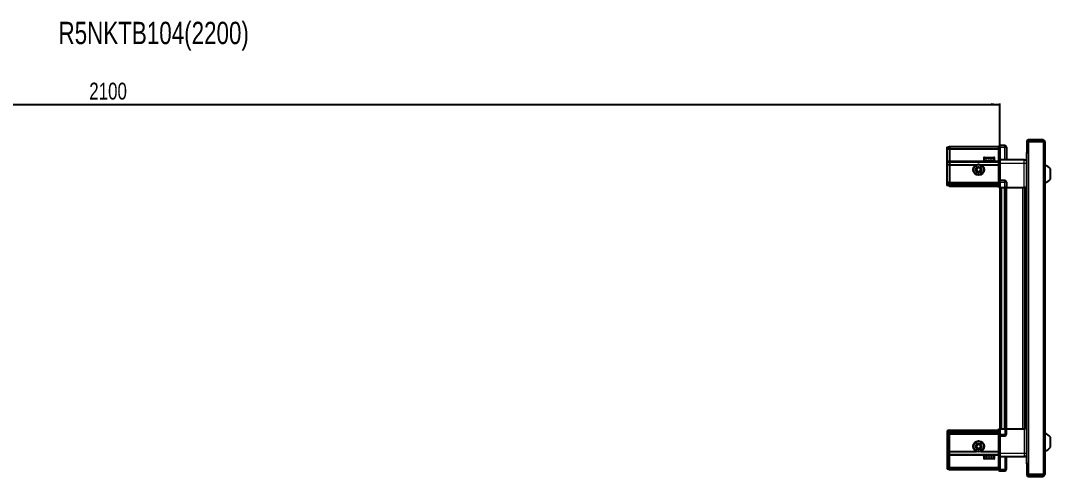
# Model space of a CAD drawing. Header units: millimetres. Extents: x 1415 to 6129, y -1419 to 1517.
# Drawn here: x 3748 to 4969, y 977 to 1517 of the extents above; entities that cross this region are included whole.
import ezdxf

# ---------------------------------------------------------------- set-up
doc = ezdxf.new("R2010")
doc.units = ezdxf.units.MM
doc.layers.add('FORMAT', color=7, linetype='Continuous')
doc.styles.add('SLDTEXTSTYLE0', font='TXT', dxfattribs={"width": 0.75})
doc.dimstyles.new('SLDDIMSTYLE0', dxfattribs={"dimtxt": 20, "dimasz": 10, "dimexe": 0, "dimexo": 0.0625, "dimgap": 5, "dimtad": 2, "dimdec": 1, "dimrnd": 1e-09, "dimzin": 12, "dimdsep": 46, "dimtxsty": 'SLDTEXTSTYLE0', "dimsah": 1, "dimcen": 0.09, "dimadec": 0, "dimazin": 3, "dimtfac": 1, "dimtofl": 0, "dimtmove": 0, "dimatfit": 3, "dimfxl": 0, "dimfrac": 2, "dimtolj": 1, "dimtzin": 12, "dimarcsym": 0})

# ---------------------------------------------------------------- blocks, each defined once
blk = doc.blocks.new('_D_5')
at = {"layer": 'FORMAT'}
for p, q in [((2809.3, 1319.3), (2809.3, 1418.8)), ((2809.3, 1417.8), (4909.3, 1417.8)), ((4909.3, 1319.3), (4909.3, 1418.8))]:
    blk.add_line(p, q, dxfattribs=at)
for points in [[(2809.3, 1417.8), (2819.3, 1416.3), (2819.3, 1419.4)], [(4909.3, 1417.8), (4899.3, 1419.4), (4899.3, 1416.3)]]:
    blk.add_solid(points, dxfattribs=at)
at = {"layer": 'FORMAT', "insert": (3829.7, 1443.6), "char_height": 20, "attachment_point": 1, "style": 'SLDTEXTSTYLE0'}
blk.add_mtext('2100', dxfattribs=at)

msp = doc.modelspace()

# ---------------------------------------------------------------- linework, layer by layer
at = {"color": 7, "linetype": 'Continuous', "lineweight": 25}
for p, q in [((4846.63, 1367.02), (4849.63, 1367.82)), ((4849.63, 1367.82), (4849.63, 1365.32)), ((4849.63, 1367.82), (4907.93, 1367.82)), ((4908.79, 1369.32), (4907.93, 1368.82)), ((4908.79, 1369.32), (4907.93, 1368.82)), ((4907.93, 1368.82), (4907.93, 1367.32)), ((4909.13, 1369.32), (4908.79, 1369.32)), ((4909.13, 1369.32), (4908.79, 1369.32)), ((4909.13, 1369.32), (4909.13, 1369.32)), ((4909.13, 1367.32), (4909.13, 1369.32)), ((4909.13, 1369.32), (4915.13, 1369.32)), ((4941.13, 1373.72), (4941.13, 1361.32)), ((4942.63, 1373.72), (4942.63, 1361.32)), ((4943.13, 1360.82), (4943.13, 1373.72)), ((4943.13, 1373.72), (4960.53, 1373.72)), ((4960.53, 1375.82), (4943.23, 1375.82)), ((4960.53, 1374.32), (4943.23, 1374.32)), ((4960.53, 1374.32), (4960.53, 1375.82)), ((4960.53, 1373.72), (4962.63, 1373.72)), ((4962.63, 1373.72), (4962.63, 978.92)), ((4846.63, 1365.17), (4846.63, 1367.02)), ((4846.63, 1365.17), (4849.63, 1365.32)), ((4846.63, 1350.82), (4846.63, 1365.17)), ((4849.63, 1365.32), (4849.63, 1350.82)), ((4849.63, 1365.32), (4907.93, 1365.32)), ((4907.93, 1352.52), (4907.93, 1367.32)), ((4909.13, 1367.32), (4909.13, 1352.52)), ((4917.13, 1367.32), (4917.13, 1352.32)), ((4941.03, 1360.82), (4941.03, 991.82)), ((4941.03, 1360.82), (4943.13, 1360.82)), ((4941.13, 1361.32), (4942.63, 1361.32)), ((4846.63, 1349.02), (4846.63, 1350.82)), ((4846.63, 1349.02), (4849.63, 1349.82)), ((4846.63, 1345.99), (4846.63, 1349.02)), ((4849.63, 1346.32), (4846.63, 1345.99)), ((4846.63, 1325.82), (4846.63, 1345.99)), ((4849.63, 1350.82), (4849.63, 1349.82)), ((4849.63, 1349.82), (4849.63, 1346.32)), ((4849.63, 1349.82), (4907.93, 1349.82)), ((4849.63, 1346.32), (4849.63, 1325.82)), ((4849.63, 1346.32), (4881.63, 1346.32)), ((4886.63, 1346.32), (4907.93, 1346.32)), ((4890.13, 1354.22), (4890.13, 1351.32)), ((4890.13, 1351.32), (4890.16, 1351.32)), ((4890.28, 1351.82), (4890.16, 1351.82)), ((4890.16, 1351.82), (4890.16, 1351.32)), ((4890.16, 1351.32), (4890.28, 1351.32)), ((4890.28, 1351.82), (4890.28, 1351.32)), ((4890.28, 1351.32), (4890.69, 1351.32)), ((4891.03, 1351.82), (4890.69, 1351.82)), ((4890.69, 1351.82), (4890.69, 1351.32)), ((4890.69, 1351.32), (4891.03, 1351.32)), ((4890.93, 1355.02), (4902.33, 1355.02)), ((4891.03, 1351.82), (4891.03, 1351.32)), ((4891.03, 1351.32), (4891.8, 1351.32)), ((4892.33, 1351.82), (4891.8, 1351.82)), ((4891.8, 1351.82), (4891.8, 1351.32)), ((4891.8, 1351.32), (4892.33, 1351.32)), ((4892.23, 1351.32), (4892.23, 1351.22)), ((4892.23, 1351.22), (4901.03, 1351.22)), ((4892.33, 1351.82), (4892.33, 1351.32)), ((4892.33, 1351.32), (4893.39, 1351.32)), ((4892.63, 1350.82), (4892.63, 1349.82)), ((4894.05, 1351.82), (4893.39, 1351.82)), ((4893.39, 1351.82), (4893.39, 1351.32)), ((4893.39, 1351.32), (4894.05, 1351.32)), ((4894.05, 1351.82), (4894.05, 1351.32)), ((4894.05, 1351.32), (4895.29, 1351.32)), ((4896.02, 1351.82), (4895.29, 1351.82)), ((4895.29, 1351.82), (4895.29, 1351.32)), ((4895.29, 1351.32), (4895.72, 1351.32)), ((4895.72, 1351.82), (4895.72, 1351.32)), ((4896.02, 1351.82), (4896.02, 1351.32)), ((4896.02, 1351.32), (4897.32, 1351.32)), ((4898.05, 1351.82), (4897.32, 1351.82)), ((4897.32, 1351.82), (4897.32, 1351.32)), ((4897.59, 1351.82), (4897.59, 1351.32)), ((4897.59, 1351.32), (4898.05, 1351.32)), ((4898.05, 1351.82), (4898.05, 1351.32)), ((4898.05, 1351.32), (4899.28, 1351.32)), ((4899.94, 1351.82), (4899.28, 1351.82)), ((4899.28, 1351.82), (4899.28, 1351.32)), ((4899.28, 1351.32), (4899.94, 1351.32)), ((4899.94, 1351.82), (4899.94, 1351.32)), ((4899.94, 1351.32), (4900.98, 1351.32)), ((4900.63, 1349.82), (4900.63, 1350.82)), ((4901.5, 1351.82), (4900.98, 1351.82)), ((4900.98, 1351.82), (4900.98, 1351.32)), ((4900.98, 1351.32), (4901.5, 1351.32)), ((4901.03, 1351.22), (4901.03, 1351.32)), ((4901.5, 1351.82), (4901.5, 1351.32)), ((4901.5, 1351.32), (4902.26, 1351.32)), ((4902.59, 1351.82), (4902.26, 1351.82)), ((4902.26, 1351.82), (4902.26, 1351.32)), ((4902.26, 1351.32), (4902.59, 1351.32)), ((4902.59, 1351.82), (4902.59, 1351.32)), ((4902.59, 1351.32), (4902.99, 1351.32)), ((4903.1, 1351.82), (4902.99, 1351.82)), ((4902.99, 1351.82), (4902.99, 1351.32)), ((4902.99, 1351.32), (4903.1, 1351.32)), ((4903.1, 1351.82), (4903.1, 1351.32)), ((4903.1, 1351.32), (4903.13, 1351.32)), ((4903.13, 1351.32), (4903.13, 1354.22)), ((4907.93, 1352.32), (4907.93, 1352.52)), ((4909.13, 1352.32), (4907.93, 1352.32)), ((4907.93, 1348.32), (4907.93, 1352.32)), ((4907.93, 1328.02), (4907.93, 1348.32)), ((4909.13, 1352.52), (4909.13, 1352.32)), ((4909.13, 1352.32), (4909.13, 1348.32)), ((4909.13, 1352.32), (4938.13, 1352.32)), ((4909.13, 1348.32), (4909.13, 1328.02)), ((4969.23, 1329.32), (4969.23, 1341.32)), ((4846.63, 1324.02), (4846.63, 1325.82)), ((4849.63, 1324.82), (4846.63, 1324.02)), ((4846.63, 1323.28), (4846.63, 1324.02)), ((4849.63, 1323.82), (4846.63, 1323.28)), ((4846.63, 1322.78), (4846.63, 1323.28)), ((4846.63, 1321.63), (4846.63, 1322.78)), ((4849.63, 1322.32), (4846.63, 1322.78)), ((4849.63, 1320.82), (4846.63, 1321.63)), ((4849.63, 1325.82), (4849.63, 1324.82)), ((4849.63, 1324.82), (4849.63, 1323.82)), ((4849.63, 1324.82), (4907.93, 1324.82)), ((4849.63, 1323.82), (4849.63, 1322.32)), ((4849.63, 1323.82), (4907.93, 1323.82)), ((4849.63, 1322.32), (4907.93, 1322.32)), ((4849.63, 1322.32), (4849.63, 1320.82)), ((4849.63, 1320.82), (4907.93, 1320.82)), ((4907.93, 1327.82), (4907.93, 1328.02)), ((4909.13, 1327.82), (4907.93, 1327.82)), ((4907.93, 1327.82), (4907.93, 1327.15)), ((4907.93, 1319.32), (4907.93, 1327.15)), ((4908.79, 1319.32), (4907.93, 1319.32)), ((4908.79, 1325.82), (4908.79, 1319.32)), ((4909.13, 1319.32), (4908.79, 1319.32)), ((4909.13, 1328.02), (4909.13, 1327.82)), ((4909.13, 1325.82), (4909.13, 1327.82)), ((4909.13, 1327.82), (4915.13, 1327.82)), ((4909.13, 1325.82), (4909.13, 1327.82)), ((4909.13, 1325.82), (4909.13, 1319.32)), ((4909.13, 1319.32), (4915.13, 1319.32)), ((4909.28, 1319.32), (4909.28, 1033.32)), ((4917.13, 1319.32), (4915.13, 1319.32)), ((4916.48, 1319.32), (4916.48, 1033.32)), ((4917.13, 1325.82), (4917.13, 1319.32)), ((4917.13, 1319.32), (4938.13, 1319.32)), ((4939.15, 1033.32), (4939.15, 1319.32)), ((4939.18, 1033.32), (4939.18, 1319.32)), ((4940.98, 1319.32), (4940.98, 1033.32)), ((4849.63, 1031.82), (4846.63, 1031.02)), ((4846.63, 1031.02), (4846.63, 1029.87)), ((4849.63, 1030.32), (4846.63, 1029.87)), ((4846.63, 1029.87), (4846.63, 1029.37)), ((4849.63, 1028.82), (4846.63, 1029.37)), ((4846.63, 1029.37), (4846.63, 1028.63)), ((4849.63, 1027.82), (4846.63, 1028.63)), ((4846.63, 1028.63), (4846.63, 1026.82)), ((4846.63, 1026.82), (4846.63, 1006.66)), ((4849.63, 1030.32), (4849.63, 1031.82)), ((4849.63, 1031.82), (4907.93, 1031.82)), ((4849.63, 1028.82), (4849.63, 1030.32)), ((4849.63, 1030.32), (4907.93, 1030.32)), ((4849.63, 1028.82), (4907.93, 1028.82)), ((4849.63, 1027.82), (4849.63, 1028.82)), ((4849.63, 1027.82), (4907.93, 1027.82)), ((4849.63, 1026.82), (4849.63, 1027.82)), ((4849.63, 1006.32), (4849.63, 1026.82)), ((4907.93, 1025.5), (4907.93, 1033.32)), ((4907.93, 1033.32), (4908.79, 1033.32)), ((4908.79, 1033.32), (4908.79, 1033.32)), ((4908.79, 1033.32), (4908.79, 1026.82)), ((4909.13, 1033.32), (4908.79, 1033.32)), ((4909.13, 1033.32), (4909.13, 1026.82)), ((4909.13, 1033.32), (4909.13, 1033.32)), ((4909.13, 1033.32), (4909.13, 1026.82)), ((4909.13, 1033.32), (4915.13, 1033.32)), ((4909.13, 1024.82), (4909.13, 1026.82)), ((4917.13, 1033.32), (4915.13, 1033.32)), ((4917.13, 1026.82), (4917.13, 1033.32)), ((4917.13, 1033.32), (4938.13, 1033.32)), ((4907.93, 1025.5), (4907.93, 1024.82)), ((4909.13, 1024.82), (4907.93, 1024.82)), ((4907.93, 1024.62), (4907.93, 1024.82)), ((4907.93, 1004.32), (4907.93, 1024.62)), ((4909.13, 1024.82), (4909.13, 1024.62)), ((4909.13, 1024.82), (4915.13, 1024.82)), ((4909.13, 1024.62), (4909.13, 1004.32)), ((4969.23, 1011.32), (4969.23, 1023.32)), ((4849.63, 1006.32), (4846.63, 1006.66)), ((4846.63, 1006.66), (4846.63, 1003.63)), ((4846.63, 1003.63), (4849.63, 1002.82)), ((4846.63, 1003.63), (4846.63, 1001.82)), ((4846.63, 1001.82), (4846.63, 987.48)), ((4849.63, 1006.32), (4881.63, 1006.32)), ((4849.63, 1002.82), (4849.63, 1006.32)), ((4849.63, 1002.82), (4907.93, 1002.82)), ((4849.63, 1001.82), (4849.63, 1002.82)), ((4849.63, 987.32), (4849.63, 1001.82)), ((4886.63, 1006.32), (4907.93, 1006.32)), ((4890.13, 1001.32), (4890.13, 998.42)), ((4890.14, 1001.32), (4890.13, 1001.32)), ((4890.14, 1000.82), (4890.14, 1001.32)), ((4890.24, 1001.32), (4890.14, 1001.32)), ((4890.24, 1000.82), (4890.24, 1001.32)), ((4890.61, 1001.32), (4890.24, 1001.32)), ((4890.61, 1000.82), (4890.61, 1001.32)), ((4890.93, 1001.32), (4890.61, 1001.32)), ((4890.93, 1000.82), (4890.93, 1001.32)), ((4891.67, 1001.32), (4890.93, 1001.32)), ((4891.67, 1000.82), (4891.67, 1001.32)), ((4892.18, 1001.32), (4891.67, 1001.32)), ((4892.18, 1000.82), (4892.18, 1001.32)), ((4893.21, 1001.32), (4892.18, 1001.32)), ((4892.23, 1001.42), (4892.23, 1001.32)), ((4901.03, 1001.42), (4892.23, 1001.42)), ((4892.63, 1002.82), (4892.63, 1001.82)), ((4893.21, 1000.82), (4893.21, 1001.32)), ((4893.86, 1001.32), (4893.21, 1001.32)), ((4893.86, 1000.82), (4893.86, 1001.32)), ((4895.09, 1001.32), (4893.86, 1001.32)), ((4895.09, 1000.82), (4895.09, 1001.32)), ((4895.59, 1001.32), (4895.09, 1001.32)), ((4895.59, 1000.82), (4895.59, 1001.32)), ((4895.82, 1000.82), (4895.82, 1001.32)), ((4897.12, 1001.32), (4895.82, 1001.32)), ((4897.12, 1000.82), (4897.12, 1001.32)), ((4897.45, 1000.82), (4897.45, 1001.32)), ((4897.85, 1001.32), (4897.45, 1001.32)), ((4897.85, 1000.82), (4897.85, 1001.32)), ((4899.1, 1001.32), (4897.85, 1001.32)), ((4899.1, 1000.82), (4899.1, 1001.32)), ((4899.76, 1001.32), (4899.1, 1001.32)), ((4899.76, 1000.82), (4899.76, 1001.32)), ((4900.83, 1001.32), (4899.76, 1001.32)), ((4900.63, 1001.82), (4900.63, 1002.82)), ((4900.83, 1000.82), (4900.83, 1001.32)), ((4901.37, 1001.32), (4900.83, 1001.32)), ((4901.03, 1001.32), (4901.03, 1001.42)), ((4901.37, 1000.82), (4901.37, 1001.32)), ((4902.16, 1001.32), (4901.37, 1001.32)), ((4902.16, 1000.82), (4902.16, 1001.32)), ((4902.51, 1001.32), (4902.16, 1001.32)), ((4902.51, 1000.82), (4902.51, 1001.32)), ((4902.94, 1001.32), (4902.51, 1001.32)), ((4902.94, 1000.82), (4902.94, 1001.32)), ((4903.08, 1001.32), (4902.94, 1001.32)), ((4903.08, 1000.82), (4903.08, 1001.32)), ((4903.13, 1001.32), (4903.08, 1001.32)), ((4903.13, 998.42), (4903.13, 1001.32)), ((4907.93, 1000.32), (4907.93, 1004.32)), ((4909.13, 1004.32), (4909.13, 1000.32)), ((4890.14, 1000.82), (4890.24, 1000.82)), ((4890.61, 1000.82), (4890.93, 1000.82)), ((4902.33, 997.62), (4890.93, 997.62)), ((4891.67, 1000.82), (4892.18, 1000.82)), ((4893.21, 1000.82), (4893.86, 1000.82)), ((4895.09, 1000.82), (4895.82, 1000.82)), ((4897.12, 1000.82), (4897.85, 1000.82)), ((4899.1, 1000.82), (4899.76, 1000.82)), ((4900.83, 1000.82), (4901.37, 1000.82)), ((4902.16, 1000.82), (4902.51, 1000.82)), ((4902.94, 1000.82), (4903.08, 1000.82)), ((4909.13, 1000.32), (4907.93, 1000.32)), ((4907.93, 1000.12), (4907.93, 1000.32)), ((4907.93, 985.32), (4907.93, 1000.12)), ((4909.13, 1000.32), (4909.13, 1000.12)), ((4909.13, 1000.32), (4938.13, 1000.32)), ((4909.13, 1000.12), (4909.13, 985.32)), ((4909.13, 1000.12), (4909.13, 985.32)), ((4917.13, 985.32), (4917.13, 1000.32)), ((4943.13, 991.82), (4941.03, 991.82)), ((4941.13, 991.32), (4942.63, 991.32)), ((4941.13, 991.32), (4941.13, 978.92)), ((4942.63, 991.32), (4942.63, 978.92)), ((4943.13, 978.92), (4943.13, 991.82)), ((4846.63, 987.48), (4849.63, 987.32)), ((4846.63, 987.48), (4846.63, 985.63)), ((4846.63, 985.63), (4849.63, 984.82)), ((4849.63, 987.32), (4907.93, 987.32)), ((4849.63, 984.82), (4849.63, 987.32)), ((4849.63, 984.82), (4907.93, 984.82)), ((4907.93, 985.32), (4907.93, 983.82)), ((4907.93, 983.82), (4908.79, 983.32)), ((4909.13, 983.32), (4908.79, 983.32)), ((4909.13, 983.32), (4909.13, 985.32)), ((4909.13, 983.32), (4915.13, 983.32)), ((4960.53, 978.92), (4943.13, 978.92)), ((4943.23, 978.32), (4960.53, 978.32)), ((4943.23, 976.82), (4960.53, 976.82)), ((4962.63, 978.92), (4960.53, 978.92)), ((4960.53, 978.32), (4960.53, 976.82))]:
    msp.add_line(p, q, dxfattribs=at)
at = {"color": 8, "linetype": 'Continuous', "lineweight": 18}
for p, q in [((4915.13, 1367.32), (4915.13, 1369.32)), ((4942.63, 1373.72), (4941.13, 1373.72)), ((4943.23, 1374.32), (4943.23, 1375.82)), ((4960.53, 1373.72), (4960.53, 978.92)), ((4909.13, 1367.32), (4907.93, 1367.32)), ((4909.13, 1367.32), (4915.13, 1367.32)), ((4915.13, 1352.32), (4915.13, 1367.32)), ((4915.13, 1367.32), (4917.13, 1367.32)), ((4943.13, 1360.82), (4943.13, 991.82)), ((4846.63, 1350.82), (4849.63, 1350.82)), ((4849.63, 1350.82), (4892.63, 1350.82)), ((4890.13, 1354.22), (4903.13, 1354.22)), ((4892.63, 1350.82), (4900.63, 1350.82)), ((4900.63, 1350.82), (4907.93, 1350.82)), ((4907.93, 1352.52), (4909.13, 1352.52)), ((4909.13, 1348.32), (4907.93, 1348.32)), ((4909.13, 1348.32), (4938.13, 1348.32)), ((4938.13, 1319.32), (4938.13, 1348.32)), ((4849.63, 1325.82), (4846.63, 1325.82)), ((4849.63, 1325.82), (4907.93, 1325.82)), ((4907.93, 1328.02), (4909.13, 1328.02)), ((4909.13, 1325.82), (4908.79, 1325.82)), ((4909.13, 1325.82), (4915.13, 1325.82)), ((4911.28, 1319.32), (4911.28, 1033.32)), ((4914.48, 1319.32), (4914.48, 1033.32)), ((4915.13, 1325.82), (4915.13, 1327.82)), ((4917.13, 1325.82), (4915.13, 1325.82)), ((4915.13, 1319.32), (4915.13, 1325.82)), ((4917.13, 1319.32), (4917.13, 1033.32)), ((4936.53, 1033.32), (4936.53, 1319.32)), ((4937.94, 1319.32), (4937.94, 1033.32)), ((4940.39, 1033.32), (4940.39, 1319.32)), ((4849.63, 1026.82), (4846.63, 1026.82)), ((4849.63, 1026.82), (4907.93, 1026.82)), ((4909.13, 1033.32), (4908.79, 1033.32)), ((4909.13, 1026.82), (4908.79, 1026.82)), ((4909.13, 1026.82), (4915.13, 1026.82)), ((4915.13, 1033.32), (4915.13, 1026.82)), ((4915.13, 1026.82), (4915.13, 1024.82)), ((4917.13, 1026.82), (4915.13, 1026.82)), ((4938.13, 1033.32), (4938.13, 1004.32)), ((4909.13, 1024.62), (4907.93, 1024.62)), ((4846.63, 1001.82), (4849.63, 1001.82)), ((4849.63, 1001.82), (4892.63, 1001.82)), ((4900.63, 1001.82), (4892.63, 1001.82)), ((4900.63, 1001.82), (4907.93, 1001.82)), ((4909.13, 1004.32), (4907.93, 1004.32)), ((4909.13, 1004.32), (4938.13, 1004.32)), ((4903.13, 998.42), (4890.13, 998.42)), ((4909.13, 1000.12), (4907.93, 1000.12)), ((4915.13, 1000.32), (4915.13, 985.32)), ((4909.13, 985.32), (4907.93, 985.32)), ((4909.13, 985.32), (4915.13, 985.32)), ((4915.13, 985.32), (4915.13, 983.32)), ((4915.13, 985.32), (4917.13, 985.32)), ((4942.63, 978.92), (4941.13, 978.92)), ((4943.23, 978.32), (4943.23, 976.82))]:
    msp.add_line(p, q, dxfattribs=at)
at = {"color": 7, "linetype": 'Continuous', "lineweight": 25}
for centre, radius in [((4884.13, 1340.32), 6.5), ((4884.13, 1340.32), 3.46), ((4884.13, 1012.32), 6.5), ((4884.13, 1012.32), 3.46)]:
    msp.add_circle(centre, radius, dxfattribs=at)
at = {"color": 8, "linetype": 'Continuous', "lineweight": 18}
for centre in [(4884.13, 1340.32), (4884.13, 1012.32)]:
    msp.add_circle(centre, 5.7, dxfattribs=at)
at = {"color": 7, "linetype": 'Continuous', "lineweight": 25}
for centre, radius, start, end in [((4915.13, 1367.32), 2, 0, 90), ((4943.23, 1373.72), 2.1, 90, 180), ((4943.23, 1373.72), 0.6, 90, 180), ((4960.53, 1373.72), 2.1, 0, 90), ((4960.53, 1373.72), 0.6, 0, 90), ((4890.93, 1354.22), 0.8, 90, 180), ((4892.23, 1350.82), 0.4, 0, 90), ((4901.03, 1350.82), 0.4, 90, 180), ((4902.33, 1354.22), 0.8, 0, 90), ((4959.6, 1334.3), 11.91, 36.1266, 75.29965), ((4884.13, 1340.32), 2.5, 120.74103, 180.74103), ((4884.13, 1340.32), 2.5, 180.74103, 240.74103), ((4884.13, 1340.32), 2.5, 60.74103, 120.74103), ((4884.13, 1340.32), 2.5, 240.74103, 300.74103), ((4884.13, 1340.32), 2.5, 0.74103, 60.74103), ((4884.13, 1340.32), 2.5, 300.74103, 0.74103), ((4915.13, 1325.82), 2, 0, 90), ((4959.6, 1336.35), 11.91, 284.70035, 323.8734), ((4915.13, 1026.82), 2, 270, 0), ((4959.6, 1016.3), 11.91, 36.1266, 75.29965), ((4884.13, 1012.32), 2.5, 95.91157, 155.91157), ((4884.13, 1012.32), 2.5, 35.91157, 95.91157), ((4884.13, 1012.32), 2.5, 335.91157, 35.91157), ((4884.13, 1012.32), 2.5, 155.91157, 215.91157), ((4884.13, 1012.32), 2.5, 215.91157, 275.91157), ((4884.13, 1012.32), 2.5, 275.91157, 335.91157), ((4892.23, 1001.82), 0.4, 270, 0), ((4901.03, 1001.82), 0.4, 180, 270), ((4959.6, 1018.35), 11.91, 284.70035, 323.8734), ((4890.93, 998.42), 0.8, 180, 270), ((4902.33, 998.42), 0.8, 270, 0), ((4915.13, 985.32), 2, 270, 0), ((4943.23, 978.92), 2.1, 180, 270), ((4943.23, 978.92), 0.6, 180, 270), ((4960.53, 978.92), 2.1, 270, 0), ((4960.53, 978.92), 0.6, 270, 0)]:
    msp.add_arc(centre, radius, start, end, dxfattribs=at)
for centre, start_param, end_param in [((4905.33, 1325.82), 0, 0.7227342), ((4905.33, 1026.82), 5.5604511, 6.2831853)]:
    msp.add_ellipse(centre, major_axis=(3.46, 0), ratio=0.5773503, start_param=start_param, end_param=end_param, dxfattribs=at)
for points, knots in [([(4881.61, 1341.73), (4882.05, 1342), (4882.88, 1342.49), (4883.7, 1342.98), (4884.09, 1343.21)], [0, 0, 0, 0, 0.5346859, 1, 1, 1, 1]), ([(4884.09, 1343.21), (4884.54, 1342.96), (4885.38, 1342.49), (4886.22, 1342.02), (4886.61, 1341.8)], [0, 0, 0, 0, 0.5346859, 1, 1, 1, 1]), ([(4938.13, 1352.32), (4938.57, 1352.28), (4939.24, 1352.21), (4940.06, 1351.77), (4940.61, 1351.33), (4940.89, 1350.96), (4941.03, 1350.77)], [0, 0, 0, 0, 0.3842982, 0.5911726, 0.8024372, 1, 1, 1, 1]), ([(4881.64, 1338.85), (4881.64, 1338.97), (4881.64, 1339.57), (4881.62, 1340.57), (4881.61, 1341.39), (4881.61, 1341.73)], [0, 0, 0, 0, 0.1331247, 0.6370994, 1, 1, 1, 1]), ([(4884.16, 1337.44), (4883.71, 1337.69), (4882.87, 1338.16), (4882.03, 1338.63), (4881.64, 1338.85)], [0, 0, 0, 0, 0.53468586, 1, 1, 1, 1]), ([(4886.64, 1338.91), (4886.2, 1338.65), (4885.37, 1338.16), (4884.55, 1337.67), (4884.16, 1337.44)], [0, 0, 0, 0, 0.5346859, 1, 1, 1, 1]), ([(4886.61, 1341.8), (4886.61, 1341.45), (4886.62, 1340.63), (4886.63, 1339.64), (4886.64, 1339.04), (4886.64, 1338.91)], [0, 0, 0, 0, 0.3629006, 0.8668753, 1, 1, 1, 1]), ([(4940.98, 1319.32), (4940.94, 1319.32), (4940.72, 1319.32), (4940, 1319.32), (4939.04, 1319.32), (4938.38, 1319.32), (4938.13, 1319.32)], [0, 0, 0, 0, 0.0717073, 0.4209791, 0.7702508, 1, 1, 1, 1]), ([(4940.98, 1033.32), (4940.94, 1033.32), (4940.72, 1033.32), (4940, 1033.32), (4939.04, 1033.32), (4938.38, 1033.32), (4938.13, 1033.32)], [0, 0, 0, 0, 0.07170733, 0.42097906, 0.77025079, 1, 1, 1, 1]), ([(4881.25, 1012.03), (4881.46, 1012.5), (4881.86, 1013.38), (4882.25, 1014.25), (4882.43, 1014.66)], [0, 0, 0, 0, 0.5346859, 1, 1, 1, 1]), ([(4882.43, 1014.66), (4882.78, 1014.7), (4883.59, 1014.78), (4884.58, 1014.88), (4885.18, 1014.95), (4885.3, 1014.96)], [0, 0, 0, 0, 0.3629006, 0.8668753, 1, 1, 1, 1]), ([(4885.3, 1014.96), (4885.61, 1014.54), (4886.17, 1013.76), (4886.74, 1012.98), (4887, 1012.62)], [0, 0, 0, 0, 0.5346859, 1, 1, 1, 1]), ([(4882.95, 1009.69), (4882.64, 1010.11), (4882.08, 1010.89), (4881.52, 1011.66), (4881.25, 1012.03)], [0, 0, 0, 0, 0.5346859, 1, 1, 1, 1]), ([(4885.82, 1009.99), (4885.69, 1009.97), (4885.1, 1009.91), (4884.11, 1009.81), (4883.29, 1009.72), (4882.95, 1009.69)], [0, 0, 0, 0, 0.1331247, 0.6370994, 1, 1, 1, 1]), ([(4887, 1012.62), (4886.79, 1012.15), (4886.39, 1011.27), (4886, 1010.39), (4885.82, 1009.99)], [0, 0, 0, 0, 0.53468586, 1, 1, 1, 1]), ([(4938.13, 1000.32), (4938.57, 1000.37), (4939.24, 1000.44), (4940.06, 1000.88), (4940.61, 1001.32), (4940.89, 1001.69), (4941.03, 1001.87)], [0, 0, 0, 0, 0.38429816, 0.59117259, 0.8024372, 1, 1, 1, 1])]:
    msp.add_open_spline(points, degree=3, knots=knots, dxfattribs=at)
at = {"color": 8, "linetype": 'Continuous', "lineweight": 18}
for points in [[(4938.13, 1348.32), (4938.13, 1348.85), (4938.13, 1349.9), (4938.13, 1351.22), (4938.13, 1352.14), (4938.13, 1352.26), (4938.13, 1352.32)], [(4938.13, 1004.32), (4938.13, 1003.8), (4938.13, 1002.75), (4938.13, 1001.43), (4938.13, 1000.5), (4938.13, 1000.38), (4938.13, 1000.32)]]:
    msp.add_open_spline(points, degree=3, dxfattribs=at)
for points, knots in [([(4938.13, 1348.32), (4938.57, 1348.32), (4939.24, 1348.32), (4940.06, 1348.32), (4940.61, 1348.32), (4940.89, 1348.32), (4941.03, 1348.32)], [0, 0, 0, 0, 0.38429816, 0.59117259, 0.8024372, 1, 1, 1, 1]), ([(4938.13, 1004.32), (4938.57, 1004.32), (4939.24, 1004.32), (4940.06, 1004.32), (4940.61, 1004.32), (4940.89, 1004.32), (4941.03, 1004.32)], [0, 0, 0, 0, 0.3842982, 0.5911726, 0.8024372, 1, 1, 1, 1])]:
    msp.add_open_spline(points, degree=3, knots=knots, dxfattribs=at)

# ---------------------------------------------------------------- texts
at = {"layer": 'FORMAT', "insert": (3793.25, 1515.77), "char_height": 26.4583, "attachment_point": 1, "style": 'SLDTEXTSTYLE0'}
msp.add_mtext('R5NKTB104(2200)', dxfattribs=at)

# ---------------------------------------------------------------- dimensions: what is measured, and where the dimension line sits
at = {"layer": 'FORMAT'}
dim = msp.add_linear_dim(base=(4909.28, 1417.82), p1=(2809.28, 1319.32), p2=(4909.28, 1319.32), dimstyle='SLDDIMSTYLE0', dxfattribs=at)
dim.commit()
dim.dimension.update_dxf_attribs({"geometry": '_D_5', "text_midpoint": (3859.28, 1417.82), "dimtype": 160})

doc.saveas('drawing.dxf')
